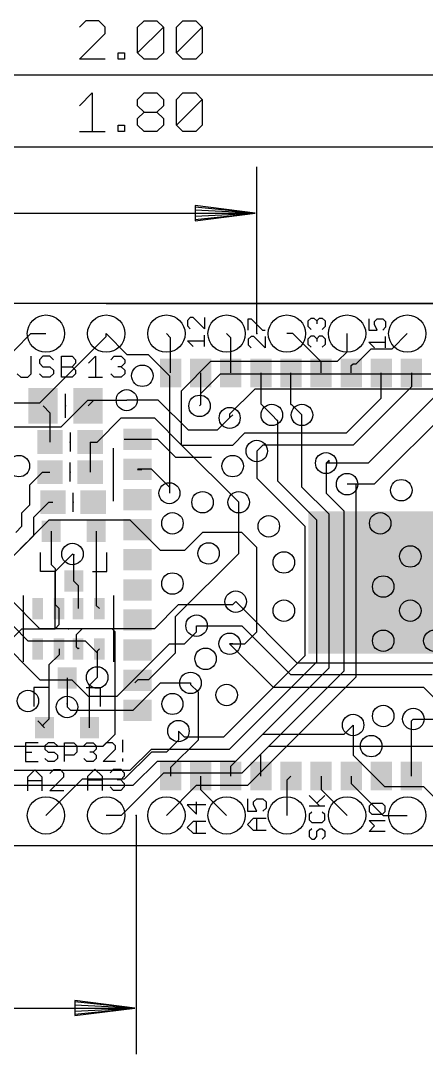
# Model space of a CAD drawing. Extents: x -6.7 to 60.2, y -8.8 to 34.8.
# Drawn here: x 20.52 to 37.63, y -8.81 to 34.79 of the extents above; entities that cross this region are included whole.
import ezdxf

# ---------------------------------------------------------------- set-up
doc = ezdxf.new("R2010")
doc.units = 0
for name, color, linetype in [('1', 22, 'CONTINUOUS'), ('16', 175, 'CONTINUOUS'), ('17', 82, 'CONTINUOUS'), ('18', 82, 'CONTINUOUS'), ('20', 7, 'CONTINUOUS'), ('21', 2, 'CONTINUOUS'), ('23', 2, 'CONTINUOUS'), ('47', 253, 'CONTINUOUS')]:
    doc.layers.add(name, color=color, linetype=linetype)

# ---------------------------------------------------------------- blocks, each defined once
blk = doc.blocks.new('RECT')
blk.add_solid([(-0.5, -0.5), (0.5, -0.5), (-0.5, 0.5), (0.5, 0.5)])
blk = doc.blocks.new('ROUNDP')
blk.add_circle((0, 0), 0.5)
blk = doc.blocks.new('ROUNDV')
blk.add_circle((0, 0), 0.5)

msp = doc.modelspace()

# ---------------------------------------------------------------- linework, layer by layer
at = {"layer": '1'}
for p, q in [((44.45, 22.86), (0, 22.86)), ((26.844, 21.416), (26.67, 21.59)), ((26.844, 19.93), (26.844, 21.416)), ((29.384, 21.416), (29.21, 21.59)), ((29.384, 19.93), (29.384, 21.416)), ((32.004, 21.59), (31.75, 21.59)), ((33.194, 20.4), (32.004, 21.59)), ((36.195, 20.955), (36.83, 21.59)), ((34.671, 20.32), (35.306, 20.955)), ((35.306, 20.955), (36.195, 20.955)), ((33.194, 19.93), (33.194, 20.4)), ((34.464, 20.24), (34.544, 20.32)), ((34.464, 19.93), (34.464, 20.24)), ((34.544, 20.32), (34.671, 20.32)), ((28.114, 19.93), (28.114, 18.589)), ((30.654, 19.93), (30.654, 18.622)), ((31.924, 18.606), (31.924, 19.93)), ((35.734, 18.8684), (35.734, 19.93)), ((37.004, 19.93), (37.004, 19.351)), ((37.004, 19.351), (34.544, 16.891)), ((38.274, 19.224), (35.179, 16.129)), ((35.433, 15.24), (39.544, 19.351)), ((23.3655, 18.542), (23.6068, 18.7833)), ((23.6068, 18.7833), (24.9936, 18.7833)), ((26.3271, 18.7833), (24.9936, 18.7833)), ((26.3271, 18.7833), (27.5844, 17.526)), ((34.2646, 17.399), (35.734, 18.8684)), ((21.4655, 18.542), (21.756, 18.2515)), ((28.114, 18.589), (28.067, 18.542)), ((30.654, 18.622), (31.115, 18.161)), ((31.924, 18.606), (31.94, 18.606)), ((31.94, 18.606), (32.385, 18.161)), ((21.756, 18.2515), (21.756, 17.018)), ((23.749, 17.018), (24.765, 18.034)), ((24.765, 18.034), (26.162, 18.034)), ((26.162, 18.034), (27.305, 16.891)), ((28.829, 17.526), (29.337, 18.034)), ((27.5844, 17.526), (28.829, 17.526)), ((23.456, 17.018), (23.456, 15.748)), ((23.456, 17.018), (23.749, 17.018)), ((24.892, 17.145), (26.289, 17.145)), ((26.289, 17.145), (27.051, 16.383)), ((29.464, 16.891), (29.972, 17.399)), ((29.972, 17.399), (34.2646, 17.399)), ((24.4348, 14.517), (24.4348, 16.764)), ((27.305, 16.891), (29.464, 16.891)), ((30.734, 16.891), (30.48, 16.637)), ((34.544, 16.891), (30.734, 16.891)), ((27.051, 16.383), (28.575, 16.383)), ((33.528, 16.256), (33.401, 16.129)), ((33.528, 16.129), (33.528, 16.256)), ((20.9042, 15.2146), (21.4376, 15.748)), ((21.4376, 15.748), (21.756, 15.748)), ((21.463, 15.748), (21.756, 15.748)), ((25.469, 15.875), (25.454, 15.86)), ((25.454, 15.86), (25.639, 15.86)), ((26.035, 15.875), (25.469, 15.875)), ((26.797, 15.113), (26.035, 15.875)), ((35.179, 16.129), (33.401, 16.129)), ((20.9042, 14.3891), (20.9042, 15.2146)), ((26.797, 15.113), (26.797, 14.859)), ((35.433, 15.24), (34.29, 15.24)), ((20.9042, 14.3637), (20.9042, 14.3891)), ((21.463, 14.224), (21.717, 14.478)), ((21.717, 14.478), (21.883, 14.478)), ((29.718, 12.319), (29.718, 14.478)), ((20.574, 14.0335), (20.9042, 14.3637)), ((20.574, 13.462), (20.574, 14.0335)), ((21.082, 13.843), (21.463, 14.224)), ((21.082, 13.081), (21.082, 13.843)), ((20.32, 13.208), (20.574, 13.462)), ((20.508, 12.507), (21.082, 13.081)), ((21.8084, 13.2555), (21.8084, 11.8466)), ((23.7084, 13.2555), (23.7084, 10.1281)), ((22.7584, 12.2428), (22.7076, 12.2936)), ((22.7584, 11.1555), (22.7584, 12.2428)), ((27.051, 9.652), (29.718, 12.319)), ((21.8084, 11.8466), (21.971, 11.684)), ((21.971, 11.684), (21.971, 10.1655)), ((22.7584, 11.1555), (22.9425, 10.9714)), ((22.9425, 10.9714), (22.9425, 9.994)), ((21.971, 10.1655), (22.1425, 9.994)), ((23.7084, 10.1281), (23.8425, 9.994)), ((32.1818, 7.6962), (29.591, 10.287)), ((22.1425, 9.3155), (22.1425, 9.994)), ((27.051, 8.128), (27.051, 9.652)), ((21.971, 9.144), (22.1425, 9.3155)), ((27.94, 9.271), (29.845, 9.271)), ((29.845, 9.271), (31.9024, 7.2136)), ((19.685, 8.255), (20.574, 9.144)), ((20.574, 9.144), (21.971, 9.144)), ((23.114, 9.144), (22.86, 8.89)), ((22.86, 8.89), (22.86, 8.3765)), ((24.384, 9.144), (23.114, 9.144)), ((24.511, 9.017), (24.384, 9.144)), ((24.511, 4.699), (24.511, 9.017)), ((22.1425, 8.294), (22.1425, 8.0455)), ((22.86, 8.3765), (22.9425, 8.294)), ((22.987, 8.3385), (22.9425, 8.294)), ((23.8425, 8.294), (23.749, 8.2005)), ((29.464, 8.509), (29.337, 8.509)), ((31.1658, 6.6802), (29.337, 8.509)), ((22.1425, 8.0455), (21.717, 7.62)), ((23.749, 8.2005), (23.749, 7.0866)), ((25.908, 6.985), (27.051, 8.128)), ((21.717, 7.62), (21.717, 5.334)), ((38.862, 7.6962), (32.1818, 7.6962)), ((22.479, 7.069), (22.479, 5.842)), ((23.429, 6.7666), (23.749, 7.0866)), ((25.469, 6.985), (25.454, 6.97)), ((25.908, 6.985), (25.469, 6.985)), ((31.9024, 7.2136), (37.8714, 7.2136)), ((23.429, 4.969), (23.429, 6.7666)), ((25.342, 6.858), (25.454, 6.97)), ((27.686, 6.858), (27.686, 6.7945)), ((27.686, 6.7945), (28.0035, 6.477)), ((31.1658, 6.6802), (37.5158, 6.6802)), ((37.5158, 6.6802), (38.274, 5.922)), ((28.0035, 6.477), (28.0035, 4.445)), ((21.2425, 5.2555), (21.529, 4.969)), ((21.717, 5.334), (21.463, 5.08)), ((37.004, 5.254), (37.084, 5.334)), ((37.004, 2.93), (37.004, 5.254)), ((21.463, 5.08), (21.463, 5.035)), ((21.463, 5.035), (21.529, 4.969)), ((27.178, 4.826), (27.178, 4.445)), ((34.163, 4.699), (34.544, 5.08)), ((24.003, 4.191), (24.511, 4.699)), ((27.178, 4.445), (26.67, 3.937)), ((28.0035, 4.445), (26.844, 3.2855)), ((29.384, 3.349), (30.734, 4.699)), ((30.734, 4.699), (34.163, 4.699)), ((19.177, 4.191), (24.003, 4.191)), ((26.035, 3.937), (24.892, 2.794)), ((26.67, 3.937), (26.035, 3.937)), ((30.654, 3.857), (30.988, 4.191)), ((30.988, 4.191), (35.306, 4.191)), ((30.654, 2.93), (30.654, 3.857)), ((26.844, 3.2855), (26.844, 2.93)), ((29.384, 2.93), (29.384, 3.349)), ((23.114, 2.794), (21.59, 1.27)), ((24.892, 2.794), (23.114, 2.794)), ((28.114, 2.93), (28.114, 2.366)), ((31.924, 2.93), (31.75, 2.756)), ((31.75, 2.756), (31.75, 1.27)), ((33.194, 2.93), (33.194, 2.366)), ((34.464, 2.93), (34.464, 2.62)), ((34.464, 2.62), (35.814, 1.27)), ((28.114, 2.366), (29.21, 1.27)), ((33.194, 2.366), (34.29, 1.27)), ((35.814, 1.27), (36.83, 1.27)), ((0, 0), (44.45, 0))]:
    msp.add_line(p, q, dxfattribs=at)
at = {"layer": '16'}
for p, q in [((44.45, 22.86), (0, 22.86)), ((19.558, 20.193), (20.955, 21.59)), ((20.955, 21.59), (21.59, 21.59)), ((21.336, 18.669), (24.13, 21.463)), ((24.13, 21.463), (24.13, 21.59)), ((25.019, 20.701), (24.13, 21.59)), ((34.29, 20.828), (34.29, 21.59)), ((25.908, 20.701), (25.019, 20.701)), ((26.797, 19.812), (25.908, 20.701)), ((33.8836, 20.4216), (34.29, 20.828)), ((27.305, 19.177), (28.5496, 20.4216)), ((28.5496, 20.4216), (33.8836, 20.4216)), ((26.797, 19.812), (26.797, 14.859)), ((28.9522, 19.8882), (28.114, 19.05)), ((28.9522, 19.8882), (37.8206, 19.8882)), ((30.4038, 19.2532), (29.337, 18.1864)), ((40.5638, 19.2532), (30.4038, 19.2532)), ((22.225, 17.653), (23.3553, 18.7833)), ((23.3553, 18.7833), (24.9936, 18.7833)), ((27.305, 16.891), (27.305, 19.177)), ((28.114, 19.05), (28.114, 18.589)), ((16.891, 18.669), (21.336, 18.669)), ((28.114, 18.589), (28.067, 18.542)), ((29.337, 18.1864), (29.337, 18.034)), ((29.464, 18.161), (29.337, 18.034)), ((31.3436, 17.9324), (31.115, 18.161)), ((31.369, 17.9324), (31.3436, 17.9324)), ((31.369, 15.367), (31.369, 17.9324)), ((32.385, 15.113), (32.385, 18.161)), ((17.526, 17.653), (22.225, 17.653)), ((29.718, 14.478), (27.305, 16.891)), ((30.48, 16.637), (30.48, 15.494)), ((33.401, 16.129), (33.401, 14.859)), ((30.48, 15.494), (32.512, 13.462)), ((33.02, 13.716), (31.369, 15.367)), ((33.528, 13.97), (32.385, 15.113)), ((34.163, 14.097), (33.401, 14.859)), ((34.671, 15.24), (34.29, 15.24)), ((34.671, 7.112), (34.671, 15.24)), ((33.528, 7.493), (33.528, 13.97)), ((34.163, 7.366), (34.163, 14.097)), ((21.717, 13.716), (20.066, 12.065)), ((25.146, 13.716), (21.717, 13.716)), ((26.416, 12.446), (25.146, 13.716)), ((33.02, 7.747), (33.02, 13.716)), ((28.194, 13.208), (27.432, 12.446)), ((29.845, 13.208), (28.194, 13.208)), ((30.48, 12.573), (29.845, 13.208)), ((32.512, 13.462), (32.512, 8.001)), ((21.971, 11.557), (22.7076, 12.2936)), ((27.432, 12.446), (26.416, 12.446)), ((30.48, 9.017), (30.48, 12.573)), ((21.971, 9.144), (21.971, 11.557)), ((21.336, 9.144), (20.066, 10.414)), ((27.178, 10.16), (26.162, 9.144)), ((27.178, 10.16), (29.464, 10.16)), ((29.464, 10.16), (29.591, 10.287)), ((19.558, 9.906), (20.828, 8.636)), ((27.94, 9.017), (27.94, 9.271)), ((19.2405, 9.0805), (21.336, 6.985)), ((21.971, 9.144), (21.336, 9.144)), ((26.162, 9.144), (21.971, 9.144)), ((27.432, 8.509), (27.94, 9.017)), ((29.972, 8.509), (30.48, 9.017)), ((20.828, 8.636), (23.241, 8.636)), ((23.241, 8.636), (23.749, 8.128)), ((24.5872, 6.2992), (26.797, 8.509)), ((26.797, 8.509), (27.432, 8.509)), ((29.337, 8.509), (29.972, 8.509)), ((23.749, 8.128), (23.749, 7.0866)), ((32.512, 8.001), (29.083, 4.572)), ((29.337, 4.064), (33.02, 7.747)), ((29.591, 3.556), (33.528, 7.493)), ((21.336, 6.985), (22.6822, 6.985)), ((22.6822, 6.985), (23.368, 6.2992)), ((29.845, 3.048), (34.163, 7.366)), ((30.099, 2.54), (34.671, 7.112)), ((26.416, 6.858), (25.2476, 5.6896)), ((26.416, 6.858), (27.686, 6.858)), ((23.368, 6.2992), (24.5872, 6.2992)), ((22.6314, 5.6896), (22.479, 5.842)), ((25.2476, 5.6896), (22.6314, 5.6896)), ((37.084, 5.334), (38.1, 5.334)), ((27.432, 4.572), (27.178, 4.826)), ((34.544, 5.08), (34.544, 3.81)), ((29.083, 4.572), (27.432, 4.572)), ((25.146, 3.175), (26.035, 4.064)), ((26.035, 4.064), (29.337, 4.064)), ((35.306, 4.191), (38.481, 4.191)), ((25.273, 2.54), (26.289, 3.556)), ((26.289, 3.556), (29.591, 3.556)), ((34.544, 3.81), (35.8648, 2.4892)), ((19.177, 3.175), (25.146, 3.175)), ((26.543, 3.048), (24.765, 1.27)), ((29.845, 3.048), (26.543, 3.048)), ((19.558, 2.54), (25.273, 2.54)), ((26.67, 1.27), (27.94, 2.54)), ((27.94, 2.54), (30.099, 2.54)), ((35.8648, 2.4892), (37.5158, 2.4892)), ((37.5158, 2.4892), (38.735, 1.27)), ((24.765, 1.27), (24.13, 1.27)), ((0, 0), (44.45, 0))]:
    msp.add_line(p, q, dxfattribs=at)
at = {"layer": '20'}
for p, q in [((48.26, 22.86), (2.54, 22.86)), ((2.54, 0), (48.26, 0))]:
    msp.add_line(p, q, dxfattribs=at)
at = {"layer": '21'}
for p, q in [((27.677, 22.2677), (27.5584, 22.1491)), ((27.7957, 22.2677), (27.677, 22.2677)), ((28.2702, 21.7932), (27.7957, 22.2677)), ((28.2702, 22.2677), (28.2702, 21.7932)), ((32.6511, 22.1237), (32.7697, 22.2423)), ((32.7697, 22.2423), (32.8884, 22.2423)), ((32.8884, 22.2423), (33.007, 22.1237)), ((33.007, 22.1237), (33.1256, 22.2423)), ((33.1256, 22.2423), (33.2443, 22.2423)), ((33.2443, 22.2423), (33.3629, 22.1237)), ((27.5584, 22.1491), (27.5584, 21.9118)), ((27.5584, 21.9118), (27.677, 21.7932)), ((30.1238, 21.7424), (30.1238, 22.2169)), ((30.1238, 22.2169), (30.2424, 22.2169)), ((30.2424, 22.2169), (30.717, 21.7424)), ((32.6511, 21.8864), (32.6511, 22.1237)), ((32.7697, 21.7678), (32.6511, 21.8864)), ((33.007, 22.1237), (33.007, 22.0051)), ((33.3629, 21.8864), (33.2443, 21.7678)), ((33.3629, 22.1237), (33.3629, 21.8864)), ((35.2038, 22.2169), (35.2038, 21.7424)), ((35.4411, 22.0983), (35.5597, 22.2169)), ((35.4411, 21.9797), (35.4411, 22.0983)), ((35.5597, 21.7424), (35.4411, 21.9797)), ((35.5597, 22.2169), (35.797, 22.2169)), ((35.797, 22.2169), (35.9156, 22.0983)), ((35.9156, 21.861), (35.797, 21.7424)), ((35.9156, 22.0983), (35.9156, 21.861)), ((28.2702, 21.0448), (28.2702, 21.5193)), ((30.2424, 21.4685), (30.1238, 21.3499)), ((30.3611, 21.4685), (30.2424, 21.4685)), ((30.8356, 20.994), (30.3611, 21.4685)), ((30.717, 21.7424), (30.8356, 21.7424)), ((30.8356, 21.4685), (30.8356, 20.994)), ((32.6511, 21.3753), (32.7697, 21.4939)), ((32.6511, 21.138), (32.6511, 21.3753)), ((32.7697, 21.4939), (32.8884, 21.4939)), ((32.8884, 21.4939), (33.007, 21.3753)), ((33.007, 21.3753), (33.1256, 21.4939)), ((33.007, 21.3753), (33.007, 21.2567)), ((33.1256, 21.4939), (33.2443, 21.4939)), ((33.2443, 21.4939), (33.3629, 21.3753)), ((33.3629, 21.3753), (33.3629, 21.138)), ((35.2038, 21.7424), (35.5597, 21.7424)), ((35.9156, 20.994), (35.9156, 21.4685)), ((27.7957, 21.0448), (27.5584, 21.2821)), ((27.5584, 21.2821), (28.2702, 21.2821)), ((30.1238, 21.3499), (30.1238, 21.1126)), ((30.1238, 21.1126), (30.2424, 20.994)), ((32.7697, 21.0194), (32.6511, 21.138)), ((33.3629, 21.138), (33.2443, 21.0194)), ((35.4411, 20.994), (35.2038, 21.2313)), ((35.2038, 21.2313), (35.9156, 21.2313)), ((20.9704, 19.8968), (20.9704, 20.6383)), ((21.461, 20.6383), (21.3127, 20.49)), ((21.7576, 20.6383), (21.461, 20.6383)), ((21.9059, 20.49), (21.7576, 20.6383)), ((22.2483, 19.7485), (22.2483, 20.6383)), ((22.2483, 20.6383), (22.6931, 20.6383)), ((22.6931, 20.6383), (22.8414, 20.49)), ((23.385, 20.3417), (23.6816, 20.6383)), ((23.6816, 20.6383), (23.6816, 19.7485)), ((24.3205, 20.49), (24.4688, 20.6383)), ((24.4688, 20.6383), (24.7654, 20.6383)), ((24.7654, 20.6383), (24.9137, 20.49)), ((21.3127, 20.49), (21.3127, 20.3417)), ((21.3127, 20.3417), (21.461, 20.1934)), ((21.461, 20.1934), (21.7576, 20.1934)), ((21.7576, 20.1934), (21.9059, 20.0451)), ((22.2483, 20.1934), (22.6931, 20.1934)), ((22.8414, 20.3417), (22.6931, 20.1934)), ((22.6931, 20.1934), (22.8414, 20.0451)), ((22.8414, 20.49), (22.8414, 20.3417)), ((24.7654, 20.1934), (24.6171, 20.1934)), ((24.9137, 20.3417), (24.7654, 20.1934)), ((24.7654, 20.1934), (24.9137, 20.0451)), ((24.9137, 20.49), (24.9137, 20.3417)), ((20.3772, 19.8968), (20.5255, 19.7485)), ((20.5255, 19.7485), (20.8221, 19.7485)), ((20.8221, 19.7485), (20.9704, 19.8968)), ((21.461, 19.7485), (21.3127, 19.8968)), ((21.7576, 19.7485), (21.461, 19.7485)), ((21.9059, 19.8968), (21.7576, 19.7485)), ((21.9059, 20.0451), (21.9059, 19.8968)), ((22.6931, 19.7485), (22.2483, 19.7485)), ((22.8414, 19.8968), (22.6931, 19.7485)), ((22.8414, 20.0451), (22.8414, 19.8968)), ((23.385, 19.7485), (23.9782, 19.7485)), ((24.4688, 19.7485), (24.3205, 19.8968)), ((24.7654, 19.7485), (24.4688, 19.7485)), ((24.9137, 19.8968), (24.7654, 19.7485)), ((24.9137, 20.0451), (24.9137, 19.8968)), ((22.4155, 18.034), (22.4155, 19.05)), ((22.606, 17.418), (22.606, 16.618)), ((22.606, 15.348), (22.606, 16.148)), ((22.733, 14.078), (22.733, 14.878)), ((21.3584, 11.5555), (21.3584, 12.3555)), ((24.1584, 11.5555), (24.1584, 12.3555)), ((21.9584, 11.5555), (21.3584, 11.5555)), ((23.5584, 11.5555), (24.1584, 11.5555)), ((20.6425, 7.744), (20.6425, 10.544)), ((24.4425, 10.544), (24.4425, 7.744)), ((21.679, 6.669), (21.079, 6.669)), ((21.079, 6.669), (21.079, 5.869)), ((23.279, 6.669), (23.879, 6.669)), ((23.879, 6.669), (23.879, 5.869)), ((24.8208, 4.4627), (24.8208, 3.9373)), ((21.2533, 4.3314), (20.7279, 4.3314)), ((20.7279, 4.3314), (20.7279, 3.5433)), ((20.7279, 3.9373), (20.9906, 3.9373)), ((21.6778, 4.3314), (21.5465, 4.2)), ((21.5465, 4.2), (21.5465, 4.0687)), ((21.5465, 4.0687), (21.6778, 3.9373)), ((21.9405, 4.3314), (21.6778, 4.3314)), ((21.6778, 3.9373), (21.9405, 3.9373)), ((22.0719, 4.2), (21.9405, 4.3314)), ((21.9405, 3.9373), (22.0719, 3.806)), ((22.3651, 3.5433), (22.3651, 4.3314)), ((22.3651, 4.3314), (22.7591, 4.3314)), ((22.7591, 4.3314), (22.8905, 4.2)), ((22.8905, 3.9373), (22.7591, 3.806)), ((22.8905, 4.2), (22.8905, 3.9373)), ((23.1837, 4.2), (23.315, 4.3314)), ((23.315, 4.3314), (23.5777, 4.3314)), ((23.5777, 3.9373), (23.4463, 3.9373)), ((23.5777, 4.3314), (23.709, 4.2)), ((23.709, 4.0687), (23.5777, 3.9373)), ((23.5777, 3.9373), (23.709, 3.806)), ((23.709, 4.2), (23.709, 4.0687)), ((24.1336, 4.3314), (24.0022, 4.2)), ((24.0022, 3.5433), (24.5276, 4.0687)), ((24.3963, 4.3314), (24.1336, 4.3314)), ((24.5276, 4.2), (24.3963, 4.3314)), ((24.5276, 4.0687), (24.5276, 4.2)), ((20.7279, 3.5433), (21.2533, 3.5433)), ((21.6778, 3.5433), (21.5465, 3.6746)), ((21.9405, 3.5433), (21.6778, 3.5433)), ((22.0719, 3.6746), (21.9405, 3.5433)), ((22.0719, 3.806), (22.0719, 3.6746)), ((22.7591, 3.806), (22.3651, 3.806)), ((23.315, 3.5433), (23.1837, 3.6746)), ((23.5777, 3.5433), (23.315, 3.5433)), ((23.709, 3.6746), (23.5777, 3.5433)), ((23.709, 3.806), (23.709, 3.6746)), ((24.5276, 3.5433), (24.0022, 3.5433)), ((24.8208, 3.6746), (24.8208, 3.5433)), ((20.8196, 2.8919), (21.1162, 3.1885)), ((21.1162, 3.1885), (21.4128, 2.8919)), ((21.9034, 3.1885), (21.7551, 3.0402)), ((22.2, 3.1885), (21.9034, 3.1885)), ((22.3483, 3.0402), (22.2, 3.1885)), ((23.3596, 2.9173), (23.6562, 3.2139)), ((23.6562, 3.2139), (23.9528, 2.9173)), ((24.2951, 3.0656), (24.4434, 3.2139)), ((24.4434, 3.2139), (24.74, 3.2139)), ((24.74, 3.2139), (24.8883, 3.0656)), ((24.8883, 3.0656), (24.8883, 2.9173)), ((20.8196, 2.2987), (20.8196, 2.8919)), ((20.8196, 2.7436), (21.4128, 2.7436)), ((21.4128, 2.8919), (21.4128, 2.2987)), ((21.7551, 2.2987), (22.3483, 2.8919)), ((22.3483, 2.8919), (22.3483, 3.0402)), ((23.3596, 2.3241), (23.3596, 2.9173)), ((23.3596, 2.769), (23.9528, 2.769)), ((23.9528, 2.9173), (23.9528, 2.3241)), ((24.74, 2.769), (24.5917, 2.769)), ((24.8883, 2.9173), (24.74, 2.769)), ((24.74, 2.769), (24.8883, 2.6207)), ((24.8883, 2.6207), (24.8883, 2.4724)), ((22.3483, 2.2987), (21.7551, 2.2987)), ((24.4434, 2.3241), (24.2951, 2.4724)), ((24.74, 2.3241), (24.4434, 2.3241)), ((24.8883, 2.4724), (24.74, 2.3241)), ((27.9397, 1.3208), (27.9397, 1.8462)), ((30.0856, 1.9732), (30.0856, 1.4478)), ((30.3483, 1.8418), (30.4797, 1.9732)), ((30.3483, 1.7105), (30.3483, 1.8418)), ((30.4797, 1.9732), (30.7424, 1.9732)), ((30.7424, 1.9732), (30.8737, 1.8418)), ((30.8737, 1.8418), (30.8737, 1.5791)), ((33.1299, 1.6716), (32.6892, 2.1123)), ((33.0197, 1.7818), (33.3502, 2.1123)), ((35.3309, 1.7784), (35.2165, 1.664)), ((35.7885, 1.7784), (35.3309, 1.7784)), ((35.9029, 1.664), (35.7885, 1.7784)), ((28.3337, 1.7148), (27.5456, 1.7148)), ((27.5456, 1.7148), (27.9397, 1.3208)), ((30.0856, 1.4478), (30.4797, 1.4478)), ((30.4797, 1.4478), (30.3483, 1.7105)), ((30.8737, 1.5791), (30.7424, 1.4478)), ((32.6892, 1.6716), (33.3502, 1.6716)), ((32.7994, 1.4106), (32.6892, 1.3005)), ((33.3502, 1.3005), (33.24, 1.4106)), ((35.2165, 1.664), (35.2165, 1.4352)), ((35.2165, 1.4352), (35.3309, 1.3208)), ((35.3309, 1.3208), (35.7885, 1.3208)), ((35.7885, 1.3208), (35.9029, 1.4352)), ((35.9029, 1.4352), (35.9029, 1.664)), ((27.5456, 0.7649), (27.8083, 1.0276)), ((27.8083, 1.0276), (28.3337, 1.0276)), ((27.9397, 0.5022), (27.9397, 1.0276)), ((30.0856, 0.8919), (30.3483, 1.1546)), ((30.3483, 0.6292), (30.0856, 0.8919)), ((30.3483, 1.1546), (30.8737, 1.1546)), ((30.4797, 0.6292), (30.4797, 1.1546)), ((32.6892, 1.3005), (32.6892, 1.0801)), ((32.6892, 1.0801), (32.7994, 0.97)), ((32.7994, 0.97), (33.24, 0.97)), ((33.24, 0.97), (33.3502, 1.0801)), ((33.3502, 1.0801), (33.3502, 1.3005)), ((35.4453, 0.8246), (35.2165, 1.0534)), ((35.2165, 1.0534), (35.9029, 1.0534)), ((27.8083, 0.5022), (27.5456, 0.7649)), ((28.3337, 0.5022), (27.8083, 0.5022)), ((30.8737, 0.6292), (30.3483, 0.6292)), ((32.7994, 0.709), (32.6892, 0.5988)), ((32.6892, 0.5988), (32.6892, 0.3785)), ((33.0197, 0.5988), (33.1299, 0.709)), ((33.0197, 0.3785), (33.0197, 0.5988)), ((33.1299, 0.709), (33.24, 0.709)), ((33.24, 0.709), (33.3502, 0.5988)), ((33.3502, 0.5988), (33.3502, 0.3785)), ((35.2165, 0.5958), (35.4453, 0.8246)), ((35.9029, 0.5958), (35.2165, 0.5958)), ((32.6892, 0.3785), (32.7994, 0.2683)), ((32.7994, 0.2683), (32.9096, 0.2683)), ((32.9096, 0.2683), (33.0197, 0.3785)), ((33.3502, 0.3785), (33.24, 0.2683))]:
    msp.add_line(p, q, dxfattribs=at)
at = {"layer": '23'}
for p in [(30.48, 21.59), (22.4155, 18.542), (22.606, 17.018), (22.606, 15.748), (22.733, 14.478), (22.7584, 12.2555), (22.5425, 9.144), (22.479, 5.969), (25.4, 1.27)]:
    msp.add_point(p, dxfattribs=at)
at = {"layer": '47'}
for p, q in [((23.2704, 34.7897), (22.9993, 34.5185)), ((23.8128, 34.7897), (23.2704, 34.7897)), ((24.0839, 34.5185), (23.8128, 34.7897)), ((24.0839, 34.2474), (24.0839, 34.5185)), ((25.455, 34.5185), (25.7262, 34.7897)), ((25.455, 33.4339), (25.455, 34.5185)), ((25.455, 33.4339), (26.5397, 34.5185)), ((25.7262, 34.7897), (26.2685, 34.7897)), ((26.2685, 34.7897), (26.5397, 34.5185)), ((26.5397, 34.5185), (26.5397, 33.4339)), ((27.0922, 34.5185), (27.3633, 34.7897)), ((27.0922, 33.4339), (27.0922, 34.5185)), ((27.0922, 33.4339), (28.1768, 34.5185)), ((27.3633, 34.7897), (27.9057, 34.7897)), ((27.9057, 34.7897), (28.1768, 34.5185)), ((28.1768, 34.5185), (28.1768, 33.4339)), ((22.9993, 33.1627), (24.0839, 34.2474)), ((24.0839, 33.1627), (22.9993, 33.1627)), ((24.6364, 33.1627), (24.6364, 33.4339)), ((24.6364, 33.4339), (24.9076, 33.4339)), ((24.9076, 33.1627), (24.6364, 33.1627)), ((24.9076, 33.4339), (24.9076, 33.1627)), ((25.7262, 33.1627), (25.455, 33.4339)), ((26.2685, 33.1627), (25.7262, 33.1627)), ((26.5397, 33.4339), (26.2685, 33.1627)), ((27.3633, 33.1627), (27.0922, 33.4339)), ((27.9057, 33.1627), (27.3633, 33.1627)), ((28.1768, 33.4339), (27.9057, 33.1627)), ((0.065, 32.512), (50.735, 32.512)), ((22.9993, 31.1994), (23.5416, 31.7417)), ((23.5416, 31.7417), (23.5416, 30.1147)), ((25.455, 31.4705), (25.7262, 31.7417)), ((25.455, 31.1994), (25.455, 31.4705)), ((25.7262, 31.7417), (26.2685, 31.7417)), ((26.2685, 31.7417), (26.5397, 31.4705)), ((26.5397, 31.4705), (26.5397, 31.1994)), ((27.0922, 31.4705), (27.3633, 31.7417)), ((27.0922, 30.3859), (27.0922, 31.4705)), ((27.0922, 30.3859), (28.1768, 31.4705)), ((27.3633, 31.7417), (27.9057, 31.7417)), ((27.9057, 31.7417), (28.1768, 31.4705)), ((28.1768, 31.4705), (28.1768, 30.3859)), ((25.7262, 30.9282), (25.455, 31.1994)), ((26.5397, 31.1994), (26.2685, 30.9282)), ((25.455, 30.657), (25.7262, 30.9282)), ((25.455, 30.3859), (25.455, 30.657)), ((25.7262, 30.9282), (26.2685, 30.9282)), ((26.2685, 30.9282), (26.5397, 30.657)), ((26.5397, 30.657), (26.5397, 30.3859)), ((22.9993, 30.1147), (24.0839, 30.1147)), ((24.6364, 30.1147), (24.6364, 30.3859)), ((24.6364, 30.3859), (24.9076, 30.3859)), ((24.9076, 30.1147), (24.6364, 30.1147)), ((24.9076, 30.3859), (24.9076, 30.1147)), ((25.7262, 30.1147), (25.455, 30.3859)), ((26.2685, 30.1147), (25.7262, 30.1147)), ((26.5397, 30.3859), (26.2685, 30.1147)), ((27.3633, 30.1147), (27.0922, 30.3859)), ((27.9057, 30.1147), (27.3633, 30.1147)), ((28.1768, 30.3859), (27.9057, 30.1147)), ((2.605, 29.464), (48.195, 29.464)), ((30.48, 21.59), (30.48, 28.62)), ((0.065, 26.67), (30.415, 26.67)), ((30.415, 26.67), (27.88, 26.9892)), ((27.88, 26.9892), (27.88, 26.3508)), ((30.415, 26.67), (27.88, 26.93)), ((30.415, 26.67), (27.88, 26.8)), ((27.88, 26.3508), (30.415, 26.67)), ((27.88, 26.54), (30.415, 26.67)), ((27.88, 26.41), (30.415, 26.67)), ((24.13, 22.86), (60.243, 22.86)), ((25.4, 1.27), (25.4, -8.808)), ((20.574, 0), (60.243, 0)), ((25.335, -6.858), (22.8, -6.5388)), ((22.8, -6.5388), (22.8, -7.1772)), ((0.065, -6.858), (25.335, -6.858)), ((25.335, -6.858), (22.8, -6.598)), ((25.335, -6.858), (22.8, -6.728)), ((22.8, -7.1772), (25.335, -6.858)), ((22.8, -6.988), (25.335, -6.858)), ((22.8, -7.118), (25.335, -6.858))]:
    msp.add_line(p, q, dxfattribs=at)

# ---------------------------------------------------------------- block references
at = {"layer": '1'}
for p, xscale, yscale, rotation in [((26.844, 19.93), 1.2, 0.9, 90), ((28.114, 19.93), 1.2, 0.9, 90), ((29.384, 19.93), 1.2, 0.9, 90), ((30.654, 19.93), 1.2, 0.9, 90), ((31.924, 19.93), 1.2, 0.9, 90), ((33.194, 19.93), 1.2, 0.9, 90), ((34.464, 19.93), 1.2, 0.9, 90), ((35.734, 19.93), 1.2, 0.9, 90), ((37.004, 19.93), 1.2, 0.9, 90), ((21.4655, 18.542), 1.24, 1.5, 180), ((23.3655, 18.542), 1.24, 1.5, 180), ((25.454, 17.13), 1.2, 0.9, 180), ((25.454, 15.86), 1.2, 0.9, 180), ((25.454, 14.59), 1.2, 0.9, 180), ((35.654, 11.09), 6, 6, 270), ((21.8084, 13.2555), 0.8, 0.9, 180), ((23.7084, 13.2555), 0.8, 0.9, 180), ((25.454, 13.32), 1.2, 0.9, 180), ((25.454, 12.05), 1.2, 0.9, 180), ((22.7584, 11.1555), 0.8, 0.9, 180), ((25.454, 10.78), 1.2, 0.9, 180), ((25.454, 9.51), 1.2, 0.9, 180), ((25.454, 8.24), 1.2, 0.9, 180), ((25.454, 6.97), 1.2, 0.9, 180), ((25.454, 5.7), 1.2, 0.9, 180), ((26.844, 2.93), 1.2, 0.9, 270), ((28.114, 2.93), 1.2, 0.9, 270), ((29.384, 2.93), 1.2, 0.9, 270), ((30.654, 2.93), 1.2, 0.9, 270), ((31.924, 2.93), 1.2, 0.9, 270), ((33.194, 2.93), 1.2, 0.9, 270), ((34.464, 2.93), 1.2, 0.9, 270), ((35.734, 2.93), 1.2, 0.9, 270), ((37.004, 2.93), 1.2, 0.9, 270)]:
    msp.add_blockref('RECT', p, dxfattribs=dict(at, xscale=xscale, yscale=yscale, rotation=rotation))
at = {"layer": '1', "xscale": 1.075}
for p in [(21.756, 17.018), (23.456, 17.018)]:
    msp.add_blockref('RECT', p, dxfattribs=at)
at = {"layer": '1', "xscale": 1.075, "rotation": 180}
for p in [(21.756, 15.748), (23.456, 15.748), (21.883, 14.478), (23.583, 14.478)]:
    msp.add_blockref('RECT', p, dxfattribs=at)
at = {"layer": '1', "yscale": 0.9}
for p, xscale in [((21.2425, 9.994), 0.45), ((22.1425, 9.994), 0.45), ((22.9425, 9.994), 0.45), ((23.8425, 9.994), 0.45), ((21.2425, 8.294), 0.45), ((22.1425, 8.294), 0.45), ((22.9425, 8.294), 0.45), ((23.8425, 8.294), 0.45), ((22.479, 7.069), 0.8), ((21.529, 4.969), 0.8), ((23.429, 4.969), 0.8)]:
    msp.add_blockref('RECT', p, dxfattribs=dict(at, xscale=xscale))
at = {"layer": '17', "xscale": 1.5748, "yscale": 1.5748}
for p, rotation in [((21.59, 21.59), 90), ((21.59, 21.59), 90), ((24.13, 21.59), 90), ((24.13, 21.59), 90), ((26.67, 21.59), 90), ((26.67, 21.59), 90), ((29.21, 21.59), 90), ((29.21, 21.59), 90), ((31.75, 21.59), 90), ((31.75, 21.59), 90), ((34.29, 21.59), 90), ((34.29, 21.59), 90), ((36.83, 21.59), 90), ((36.83, 21.59), 90), ((21.59, 1.27), 270), ((21.59, 1.27), 270), ((24.13, 1.27), 270), ((24.13, 1.27), 270), ((26.67, 1.27), 270), ((26.67, 1.27), 270), ((29.21, 1.27), 270), ((29.21, 1.27), 270), ((31.75, 1.27), 270), ((31.75, 1.27), 270), ((34.29, 1.27), 270), ((34.29, 1.27), 270), ((36.83, 1.27), 270), ((36.83, 1.27), 270)]:
    msp.add_blockref('ROUNDP', p, dxfattribs=dict(at, rotation=rotation))
at = {"layer": '18'}
for p, xscale, yscale in [((25.654, 19.812), 0.9064, 0.9064), ((25.654, 19.812), 0.9064, 0.9064), ((24.9936, 18.7833), 0.889, 0.889), ((24.9936, 18.7833), 0.889, 0.889), ((28.067, 18.542), 0.9064, 0.9064), ((28.067, 18.542), 0.9064, 0.9064), ((29.337, 18.034), 0.889, 0.889), ((29.337, 18.034), 0.889, 0.889), ((31.115, 18.161), 0.9064, 0.9064), ((31.115, 18.161), 0.9064, 0.9064), ((32.385, 18.161), 0.9064, 0.9064), ((32.385, 18.161), 0.9064, 0.9064), ((30.48, 16.637), 0.9064, 0.9064), ((30.48, 16.637), 0.9064, 0.9064), ((33.401, 16.129), 0.889, 0.889), ((33.401, 16.129), 0.889, 0.889), ((20.447, 16.002), 0.9064, 0.9064), ((20.447, 16.002), 0.9064, 0.9064), ((29.464, 16.002), 0.9064, 0.9064), ((29.464, 16.002), 0.9064, 0.9064), ((26.797, 14.859), 0.889, 0.889), ((26.797, 14.859), 0.889, 0.889), ((34.29, 15.24), 0.9064, 0.9064), ((34.29, 15.24), 0.9064, 0.9064), ((36.576, 14.986), 0.9064, 0.9064), ((36.576, 14.986), 0.9064, 0.9064), ((28.194, 14.478), 0.9064, 0.9064), ((28.194, 14.478), 0.9064, 0.9064), ((29.718, 14.478), 0.9064, 0.9064), ((29.718, 14.478), 0.9064, 0.9064), ((26.924, 13.589), 0.9064, 0.9064), ((26.924, 13.589), 0.9064, 0.9064), ((35.687, 13.589), 0.9064, 0.9064), ((35.687, 13.589), 0.9064, 0.9064), ((30.988, 13.462), 0.9064, 0.9064), ((30.988, 13.462), 0.9064, 0.9064), ((22.7076, 12.2936), 0.9064, 0.9064), ((22.7076, 12.2936), 0.9064, 0.9064), ((28.448, 12.319), 0.9064, 0.9064), ((28.448, 12.319), 0.9064, 0.9064), ((36.957, 12.192), 0.9064, 0.9064), ((36.957, 12.192), 0.9064, 0.9064), ((31.623, 11.938), 0.9064, 0.9064), ((31.623, 11.938), 0.9064, 0.9064), ((26.924, 11.049), 0.9064, 0.9064), ((26.924, 11.049), 0.9064, 0.9064), ((35.814, 10.922), 0.9064, 0.9064), ((35.814, 10.922), 0.9064, 0.9064), ((29.591, 10.287), 0.9064, 0.9064), ((29.591, 10.287), 0.9064, 0.9064), ((31.623, 9.906), 0.9064, 0.9064), ((31.623, 9.906), 0.9064, 0.9064), ((36.957, 9.906), 0.9064, 0.9064), ((36.957, 9.906), 0.9064, 0.9064), ((27.94, 9.271), 0.9064, 0.9064), ((27.94, 9.271), 0.9064, 0.9064), ((29.337, 8.509), 0.9064, 0.9064), ((29.337, 8.509), 0.9064, 0.9064), ((35.814, 8.636), 0.9064, 0.9064), ((35.814, 8.636), 0.9064, 0.9064), ((37.973, 8.636), 0.9064, 0.9064), ((37.973, 8.636), 0.9064, 0.9064), ((28.321, 7.874), 0.9064, 0.9064), ((28.321, 7.874), 0.9064, 0.9064), ((23.749, 7.0866), 0.9064, 0.9064), ((23.749, 7.0866), 0.9064, 0.9064), ((27.686, 6.858), 0.9064, 0.9064), ((27.686, 6.858), 0.9064, 0.9064), ((20.828, 6.096), 0.9064, 0.9064), ((20.828, 6.096), 0.9064, 0.9064), ((29.21, 6.35), 0.9064, 0.9064), ((29.21, 6.35), 0.9064, 0.9064), ((22.479, 5.842), 0.9064, 0.9064), ((22.479, 5.842), 0.9064, 0.9064), ((26.924, 5.969), 0.889, 0.889), ((26.924, 5.969), 0.889, 0.889), ((35.814, 5.461), 0.9064, 0.9064), ((35.814, 5.461), 0.9064, 0.9064), ((37.084, 5.334), 0.9064, 0.9064), ((37.084, 5.334), 0.9064, 0.9064), ((27.178, 4.826), 0.9064, 0.9064), ((27.178, 4.826), 0.9064, 0.9064), ((34.544, 5.08), 0.9064, 0.9064), ((34.544, 5.08), 0.9064, 0.9064), ((35.306, 4.191), 0.9064, 0.9064), ((35.306, 4.191), 0.9064, 0.9064)]:
    msp.add_blockref('ROUNDV', p, dxfattribs=dict(at, xscale=xscale, yscale=yscale))

doc.saveas('drawing.dxf')
